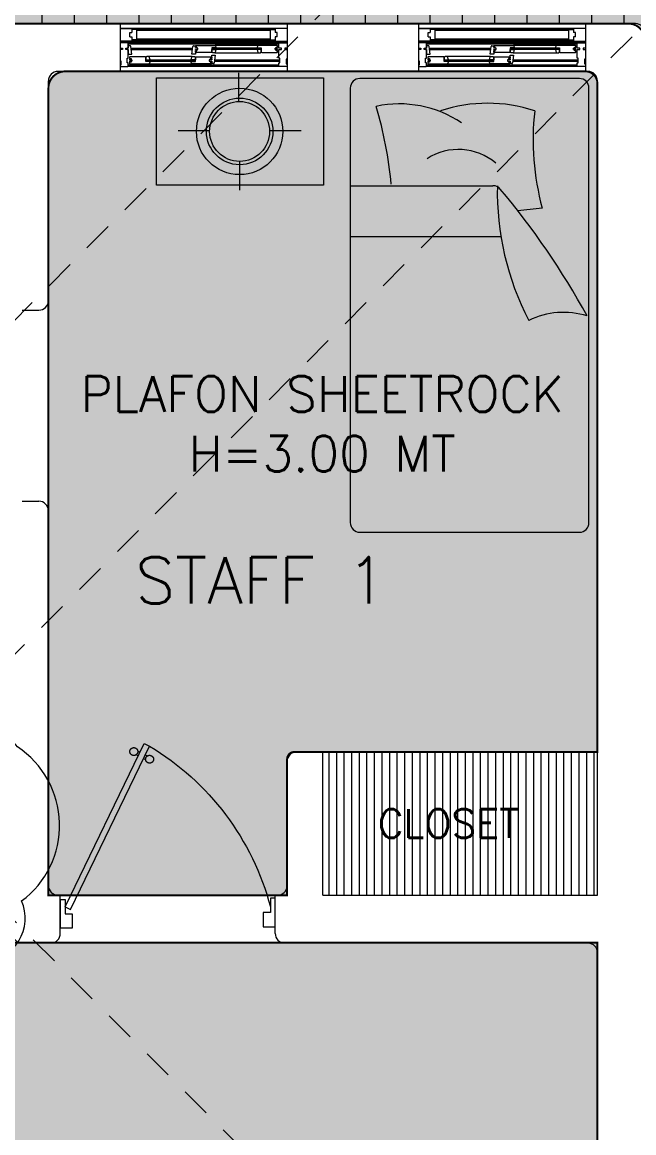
# Model space of a CAD drawing. Header units: metres. Extents: x 8 to 2416, y -346 to 476.
# Drawn here: x 124.757 to 127.32, y -111.275 to -106.624 of the extents above; entities that cross this region are included whole.
import ezdxf

# ---------------------------------------------------------------- set-up
doc = ezdxf.new("R2010")
doc.units = ezdxf.units.M
doc.linetypes.add('0', pattern=[0])
doc.linetypes.add('HIDDEN2', pattern=[0.1875, 0.125, -0.0625])
doc.layers.get('0').update_dxf_attribs({"color": 250, "linetype": '0', "lineweight": 20})
for name, color, linetype, lineweight in [('A-DOOR', 35, 'Continuous', 5), ('A-WALL', 250, 'Continuous', 20), ('baños', 140, 'Continuous', 0), ('closets', 253, 'Continuous', 0), ('cristales', 131, 'Continuous', 0), ('MOBILIARIOS', 252, 'Continuous', 0), ('PLAFON', 253, 'Continuous', 5), ('PLAFON-MADERA', 33, 'Continuous', 5), ('textos', 7, 'Continuous', 0)]:
    doc.layers.add(name, color=color, linetype=linetype, lineweight=lineweight)
doc.layers.add('hatch piso', color=253, linetype='Continuous', lineweight=0, transparency=0.7)
doc.layers.add('Techos 1', color=7, linetype='HIDDEN2', lineweight=9, true_color=0x42391a)
doc.styles.get("Standard").update_dxf_attribs({"font": 'arial.ttf', "height": 0.1875})

# ---------------------------------------------------------------- blocks, each defined once
blk = doc.blocks.new('P90')
at = {"layer": 'A-DOOR'}
for p, q in [((-0.04763083282114167, -0.8575866078958256), (0.636432514468197, -0.5264411160955547)), ((-0.03678082331271071, -0.8799999999814077), (0.647282523976628, -0.5488545081811367)), ((0.5843462005145739, -0.5516553717665715), (0.579994248867024, -0.5426653338130905)), ((0.5992280044015388, -0.5444512986345558), (0.5948760529868196, -0.5354612606810747)), ((0.647282523976628, -0.5488545081811367), (0.636432514468197, -0.5264411160955547)), ((0.5951962097901742, -0.5740687638521536), (0.599548161437724, -0.5830588016892193)), ((0.6100780139099697, -0.5668646907201378), (0.614429965324689, -0.5758547286736189)), ((-0.03678082331271071, -0.8799999999814077), (-0.04763083282114167, -0.8575866078958256))]:
    blk.add_line(p, q, dxfattribs=at)
for points in [[(-0.05999999982304871, -0.02000000001862645), (-0.05999999982304871, -0.04999999993015081), (-0.1199999998789281, -0.04999999993015081), (-0.1199999998789281, 0), (0, 0), (0, -0.02000000001862645)], [(-0.06678082334065039, -0.8799999999814077), (-0.06678082334065039, -0.849999999953468), (-0.1267808233965297, -0.849999999953468), (-0.1267808233965297, -0.9000000000000341), (-0.006780823517601675, -0.9000000000000341), (-0.006780823517601675, -0.8799999999814077)]]:
    blk.add_lwpolyline(points, close=True, dxfattribs=at)
blk.add_arc((-0.3258824736581118, -1.104976062896867), 1.122832499157005, 31.01389897194515, 75.07969121929474, dxfattribs=at)
for points in [[(0.5812270151805023, -0.5096414988860829), (0.5856572274938117, -0.5096497449325739), (0.5933223347533385, -0.5140942400088875), (0.5977382647693048, -0.5217758390121503), (0.5977217726763229, -0.5306362638715996), (0.5932772776000093, -0.5383013710147111), (0.5855956787131618, -0.5427173009142621), (0.5767352538537125, -0.5427008088212801), (0.5690701465941856, -0.5382563139777972), (0.56465421681105, -0.5305747149745343), (0.5646707086712013, -0.5217142899986698), (0.5691152037475149, -0.5140491829719736), (0.5767968026343624, -0.5096332529560073), (0.5812270151805023, -0.5096414988860829)], [(0.6132587480246912, -0.5758110076189382), (0.6176889605708311, -0.5758192536654292), (0.6253540675975273, -0.5802637485089122), (0.6297699976134936, -0.587945347512175), (0.6297535055205117, -0.5968057724880396), (0.6253090106770287, -0.6044708795147358), (0.6176274115573506, -0.6088868095307021), (0.6087669866979013, -0.6088703175541355), (0.6011018796712051, -0.6044258224778218), (0.5966859496552388, -0.596744223474559), (0.5967024417482207, -0.5878837986151098), (0.6011469365917037, -0.5802186914719982), (0.6088285357113818, -0.5758027615724473), (0.6132587480246912, -0.5758110076189382)]]:
    blk.add_open_spline(points, degree=2, dxfattribs=at)
blk = doc.blocks.new('Fenton Bead')
at = {"color": 7}
blk.add_lwpolyline([(2.148625350745107, 12.49999976092647, -0.341998711879526), (0.2121336766385866, 10.99999976952654), (1.675095518294256e-06, 10.66608803160466), (1.591925979482767e-06, 0.9999997704710495), (1.000001583321733, -2.339728553124587e-07), (18.0000015877331, -3.095194642810384e-07), (18.00000158995954, 0.4999996904805357), (14.68058580464549, 12.88822827288072, 0.339454260104197), (13.23169706348835, 13.99999971166812), (4.085117021621954, 13.99999975231168, 0.34199871187953)], format="xyb", close=True, dxfattribs=at)
blk = doc.blocks.new('A$C6ca19f56')
at = {"layer": 'A-DOOR', "color": 7}
for p, q in [((0.6999996812046589, 0.2000000000137874), (2.463735881974571e-09, 0.2000000000068951)), ((0.6999996881828139, 0.1200001748414721), (7.174431573275797e-07, 0.1200001748418984)), ((7.984940282312891e-07, 0.1200001748418984), (7.902511640622834e-07, 0.09700019206071175)), ((7.902511640622834e-07, 0.09700019206071175), (0.01000080074518905, 0.09700019206071175)), ((0.03250079924728766, 0.1200001748418984), (7.984940282312891e-07, 0.1200001748418984)), ((0.01000080074518905, 0.09700019206071175), (0.01000080074518905, 0.0910001919216441)), ((0.02400079703093638, 0.0910001919216441), (0.02400079703093638, 0.09700019206071175)), ((0.02400079703093638, 0.09700019206071175), (0.03400080752490453, 0.09700019206071175)), ((0.03400079723095928, 0.09699917716722695), (0.0305013127046152, 0.09699953233269554)), ((0.0305013127046152, 0.09699953233269554), (0.0305013127046152, 0.09100019192243991)), ((0.03400079979721227, 0.1185001748071457), (0.03250079924728766, 0.1200001748418984)), ((0.03400079723169824, 0.1185001899458555), (0.03400079723095928, 0.09699917716722695)), ((0.03400080752490453, 0.09700019206071175), (0.03400079979721227, 0.1185001748071457)), ((0.04171729780406963, 0.1075003913688946), (0.03400079723169824, 0.107500191947004)), ((0.04900079757683784, 0.07149994457652298), (0.04470897347837877, 0.1047247592218596)), ((0.3009997784051279, 0.07149967879804109), (0.3052916025035302, 0.1047247420831141)), ((0.3082832781778393, 0.107500374230149), (0.3159997787502675, 0.1075001748082585)), ((0.3159997787510065, 0.1075001748068942), (0.3174997787857592, 0.1090001748416753)), ((0.3159997787510065, 0.1020001746934511), (0.3159997787510065, 0.1075001748068942)), ((0.3219997788900741, 0.1020001746934511), (0.3159997787510065, 0.1020001746934511)), ((0.3159997787517455, 0.09699916002708875), (0.3159997787517455, 0.09930017463086216)), ((0.3159997787517455, 0.09930017463086216), (0.3219997788900741, 0.09930017463086216)), ((0.3259996450033782, 0.09700017492145463), (0.3159997787517455, 0.09699916002708875)), ((0.3174997787857592, 0.1090001748416753), (0.3981311646274435, 0.1090001748433522)), ((0.3219997788900741, 0.09930017463086216), (0.3219997788900741, 0.1020001746934511)), ((0.3259997789833733, 0.0910001747824154), (0.3259996450033782, 0.09700017492145463)), ((0.4014997807327063, 0.09800017458847066), (0.3839997803283381, 0.09800017458753274)), ((0.3839997803283381, 0.09800017458753274), (0.3839997803280539, 0.08050017489805583)), ((0.3839997803510187, 0.09500017523621551), (0.3889997804720906, 0.09500017451868104)), ((0.3839997803510187, 0.09500017451868104), (0.3889997804720906, 0.09500017523621551)), ((0.3889997804720906, 0.09700017528027871), (0.3949997805824523, 0.09300017447461784)), ((0.3889997804720906, 0.09300017447097986), (0.3949997805824523, 0.09700017528027871)), ((0.3981311646274435, 0.1090001748433522), (0.399994047514042, 0.1075447312202371)), ((0.5778682692803869, 0.109000174844887), (0.3981311646706445, 0.1090001748453133)), ((0.399994047514042, 0.1075447312202371), (0.4019997807442905, 0.09950017462325178)), ((0.4019997807442905, 0.09850017460008331), (0.4014997807327063, 0.09800017458847066)), ((0.4019997807442905, 0.09950017462325178), (0.4019997807442905, 0.09850017460008331)), ((0.5760053863787817, 0.1075447312198108), (0.5739996531484763, 0.09950017462282545)), ((0.5739996531484763, 0.09950017462282545), (0.5739996531484763, 0.09850017459965699)), ((0.5739996531484763, 0.09850017459965699), (0.5744996531601174, 0.09800017458804433)), ((0.5744996531601174, 0.09800017458804433), (0.5919996535644856, 0.09800017458710641)), ((0.5778682692653803, 0.1090001748429259), (0.5760053863787817, 0.1075447312198108)), ((0.6584996551070645, 0.109000174841249), (0.5778682692653803, 0.1090001748429259)), ((0.5869996534789408, 0.09700017527985239), (0.5809996533103714, 0.09300017447419151)), ((0.5869996534789408, 0.09300017447055353), (0.5809996533103714, 0.09700017527985239)), ((0.5919996535418051, 0.09500017523578919), (0.5869996534789408, 0.09500017451825471)), ((0.5919996535418051, 0.09500017451825471), (0.5869996534789408, 0.09500017523578919)), ((0.5919996535644856, 0.09800017458710641), (0.591999653564713, 0.0805001748976295)), ((0.6499996549094504, 0.09100017478198907), (0.6499997888894455, 0.0970001749210283)), ((0.6499997888894455, 0.0970001749210283), (0.6599996551410783, 0.09699916002666242)), ((0.6539996550027496, 0.09930017463043583), (0.6539996550027496, 0.1020001746930248)), ((0.6539996550027496, 0.1020001746930248), (0.6599996551418172, 0.1020001746930248)), ((0.6599996551410783, 0.09930017463043583), (0.6539996550027496, 0.09930017463043583)), ((0.6599996551418172, 0.1075001748064679), (0.6584996551070645, 0.109000174841249)), ((0.6599996551418172, 0.1020001746930248), (0.6599996551418172, 0.1075001748064679)), ((0.6599996551410783, 0.09699916002666242), (0.6599996551410783, 0.09930017463043583)), ((0.6659996475775785, 0.09700019005939708), (0.6659996553052707, 0.1185001748067194)), ((0.6759996580715466, 0.09700019005939708), (0.6659996475775785, 0.09700019005939708)), ((0.6659996553052707, 0.1185001748067194), (0.6674996558551953, 0.1200001748414721)), ((0.6674996558551953, 0.1200001748414721), (0.6999996566084548, 0.1200001748414721)), ((0.6759996580715466, 0.09100018992032943), (0.6759996580715466, 0.09700019005939708)), ((0.6999996648513189, 0.09700019005939708), (0.6899996543572939, 0.09700019005939708)), ((0.6899996543572939, 0.09700019005939708), (0.6899996543572939, 0.09100018992032943)), ((0.6999996566084548, 0.1200001748414721), (0.6999996648513189, 0.09700019005939708)), ((7.881904764417413e-07, 0.0910001919216441), (7.601718436944793e-07, 0.0445002909961616)), ((0.01000080074518905, 0.0910001919216441), (7.881904764417413e-07, 0.0910001919216441)), ((0.03400079726267791, 0.0910001919216441), (0.02400079703093638, 0.0910001919216441)), ((0.03000080146497908, 0.03650053643418261), (0.03000080146497908, 0.05550053687452561)), ((0.03000080146497908, 0.05550053687452561), (0.03400080250682436, 0.05550053687452561)), ((0.0305013127046152, 0.09100019192243991), (0.03400079723095928, 0.09100019192238307)), ((0.03400080250682436, 0.05550053687452561), (0.03400079726267791, 0.0910001919216441)), ((0.03400079723095928, 0.09100019192238307), (0.0340007972312435, 0.07150019182822831)), ((0.0340007972312435, 0.07150019182822831), (0.04900079757683784, 0.07149994457652298)), ((0.04150070154670971, 0.06100014306901613), (0.04000070151218438, 0.05950014303429185)), ((0.04000070151218438, 0.05950014303429185), (0.04000070151320756, 0.05370352593946137)), ((0.04000070151320756, 0.05370352593946137), (0.04600070165153625, 0.05370265871025737)), ((0.04600070165153625, 0.05100265883479693), (0.04000070151246859, 0.05100265883479693)), ((0.04000070151246859, 0.05100265883479693), (0.04000070151320756, 0.04900014314879542)), ((0.04000070151320756, 0.04900014314879542), (0.0500007017448354, 0.04900014314862489)), ((0.1065007030547633, 0.06100014306776558), (0.04150070154670971, 0.06100014306901613)), ((0.04600070165153625, 0.05370265871025737), (0.04600070165153625, 0.05100265883479693)), ((0.0500007017448354, 0.04900014314862489), (0.0500005677648403, 0.04300014300958566)), ((0.108000703089516, 0.05950014303298445), (0.1065007030547633, 0.06100014306776558)), ((0.1080007030898003, 0.04200014334350755), (0.108000703089516, 0.05950014303298445)), ((0.1130007031753451, 0.04300014265076157), (0.1190007033439144, 0.04700014345642245)), ((0.1130007031753451, 0.04700014346006043), (0.1190007033439144, 0.04300014265076157)), ((0.3027679829851309, 0.06200014334584836), (0.1212324004301593, 0.06200014334584836)), ((0.3159997787507223, 0.07149992604974642), (0.3009997784051279, 0.07149967879804109)), ((0.3109996802399451, 0.04300014265076157), (0.3049996801295833, 0.04700014345642245)), ((0.3109996802399451, 0.04700014346006043), (0.3049996801295833, 0.04300014265076157)), ((0.3159996803839249, 0.05950014303298445), (0.3174996804187344, 0.06100014306776558)), ((0.3159996803836975, 0.04200014334350755), (0.3159996803839249, 0.05950014303298445)), ((0.3159997787510065, 0.08899765909624335), (0.3159997787517455, 0.09100017478224487)), ((0.3159997787517455, 0.09100017478224487), (0.3259997789833733, 0.0910001747824154)), ((0.3219997788900173, 0.08899765909624335), (0.3159997787510065, 0.08899765909624335)), ((0.3159997787517455, 0.08629679199157891), (0.3219997788900173, 0.08629765922078292)), ((0.3159997787507223, 0.08050017489674843), (0.3159997787517455, 0.08629679199157891)), ((0.3174997787852476, 0.07900017486202415), (0.3159997787507223, 0.08050017489674843)), ((0.3159997787510633, 0.0805001748964358), (0.3159997787507223, 0.07149992604974642)), ((0.3174996804187344, 0.06100014306776558), (0.3824996819267881, 0.06100014306901613)), ((0.3824997802933012, 0.07900017486327471), (0.3174997787852476, 0.07900017486202415)), ((0.3219997788900173, 0.08629765922078292), (0.3219997788900173, 0.08899765909624335)), ((0.3839996819602902, 0.04900014314879542), (0.3739996817286624, 0.04900014314862489)), ((0.3739996817286624, 0.04900014314862489), (0.3739998157086575, 0.04300014300958566)), ((0.3839996819602902, 0.05370352593946137), (0.3779996818219615, 0.05370265871025737)), ((0.3779996818219615, 0.05370265871025737), (0.3779996818219615, 0.05100265883479693)), ((0.3779996818219615, 0.05100265883479693), (0.3839996819610292, 0.05100265883479693)), ((0.3824996819267881, 0.06100014306901613), (0.3839996819613134, 0.05950014303429185)), ((0.3839997803280539, 0.08050017489805583), (0.3824997802933012, 0.07900017486327471)), ((0.3839996819613134, 0.06850039188129387), (0.3989996823069077, 0.0685006391329992)), ((0.3839996819609723, 0.05950014303466133), (0.3839996819613134, 0.06850039188129387)), ((0.3839996819613134, 0.05950014303429185), (0.3839996819602902, 0.05370352593946137)), ((0.3839996819610292, 0.05100265883479693), (0.3839996819602902, 0.04900014314879542)), ((0.3989996823069077, 0.0685006391329992), (0.3947078582085055, 0.03527557584792618)), ((0.3972314777269048, 0.07800017458519193), (0.5787679562241266, 0.0780001745847656)), ((0.591999653564713, 0.0805001748976295), (0.5934996535995225, 0.07900017486284838)), ((0.5934996535995225, 0.07900017486284838), (0.6584996551075761, 0.07900017486159783)), ((0.6599996551410783, 0.09100017478181854), (0.6499996549094504, 0.09100017478198907)), ((0.6539996550027496, 0.08629765922035659), (0.6539996550027496, 0.08899765909581703)), ((0.6539996550027496, 0.08899765909581703), (0.6599996551418172, 0.08899765909581703)), ((0.6599996551410783, 0.08629679199115259), (0.6539996550027496, 0.08629765922035659)), ((0.6584996551075761, 0.07900017486159783), (0.6599996551421015, 0.08050017489632211)), ((0.6599996551418172, 0.08899765909581703), (0.6599996551410783, 0.09100017478181854)), ((0.6599996551421015, 0.08050017489632211), (0.6599996551410783, 0.08629679199115259)), ((0.6659996521870681, 0.05550053810961941), (0.6659996578398051, 0.09100018992032943)), ((0.6699996532289134, 0.05550053810961941), (0.6659996521870681, 0.05550053810961941)), ((0.6659996578398051, 0.09100018992032943), (0.6759996580715466, 0.09100018992032943)), ((0.6699996532289134, 0.03650053766927641), (0.6699996532289134, 0.05550053810961941)), ((0.6899996543572939, 0.09100018992032943), (0.6999996669120065, 0.09100018992032943)), ((0.6999996949306393, 0.05050019386096238), (0.6959996938887372, 0.05050019386096238)), ((0.6959996938887372, 0.05050019386096238), (0.6959996938887372, 0.03150019342061938)), ((0.6999996669120065, 0.09100018992032943), (0.6999996949306393, 0.05050019386096238)), ((0.6999996812046589, 7.105427357601002e-15), (2.463721671119856e-09, 6.899369964230573e-12)), ((7.601718436944793e-07, 0.0445002909961616), (0.004000761213745818, 0.0445002909961616)), ((0.004000761213745818, 0.02550029055581859), (7.632901031229267e-07, 0.02550029055581859)), ((7.632901031229267e-07, 0.02550029055581859), (7.66917224837016e-07, 0.02150017487657152)), ((7.66917224837016e-07, 0.02150017487657152), (0.001500767292071714, 0.02000017484181882)), ((0.001500767292071714, 0.02000017484181882), (0.03250079579524368, 0.02000017484181882)), ((0.004000761213745818, 0.0445002909961616), (0.004000761213745818, 0.02550029055581859)), ((0.03400079938862177, 0.03650053643418261), (0.03000080146497908, 0.03650053643418261)), ((0.03250079579524368, 0.02000017484181882), (0.03400079617003371, 0.02150017487657152)), ((0.6674996295443094, 0.02000014267773764), (0.03250079579524368, 0.02000017484181882)), ((0.03400079617003371, 0.02150017487657152), (0.03400079938862177, 0.03650053643418261)), ((0.0500005677648403, 0.04300014300958566), (0.04000070151320756, 0.04300115790395154)), ((0.04000070151320756, 0.04300115790395154), (0.04000070151320756, 0.04070014330017813)), ((0.04000070151320756, 0.04070014330017813), (0.04600070165153625, 0.04070014330017813)), ((0.04600070165153625, 0.03800014323758916), (0.04000070151246859, 0.03800014323758916)), ((0.04000070151246859, 0.03800014323758916), (0.04000070151246859, 0.03250014312414606)), ((0.04000070151246859, 0.03250014312414606), (0.0415007015472213, 0.03100014308936494)), ((0.0415007015472213, 0.03100014308936494), (0.1221320873889056, 0.03100014308768806)), ((0.04600070165153625, 0.04070014330017813), (0.04600070165153625, 0.03800014323758916)), ((0.1080007031124808, 0.04500014269482477), (0.1130007031753451, 0.04500014341235925)), ((0.1080007031124808, 0.04500014341235925), (0.1130007031753451, 0.04500014269482477)), ((0.1255007034941684, 0.04200014334256963), (0.1080007030898003, 0.04200014334350755)), ((0.1221320873889056, 0.03100014308768806), (0.1239949702755041, 0.03245558671080317)), ((0.1221320873738989, 0.03100014308572696), (0.3018682960413912, 0.03100014308572696)), ((0.1239949702755041, 0.03245558671080317), (0.1260007035057527, 0.04050014330778851)), ((0.1260007035057527, 0.04150014333095697), (0.1255007034941684, 0.04200014334256963)), ((0.1260007035057527, 0.04050014330778851), (0.1260007035057527, 0.04150014333095697)), ((0.2979996799676883, 0.04150014333095697), (0.2984996799792725, 0.04200014334256963)), ((0.2979996799676883, 0.04050014330778851), (0.2979996799676883, 0.04150014333095697)), ((0.3000054131979937, 0.03245558671080317), (0.2979996799676883, 0.04050014330778851)), ((0.2984996799792725, 0.04200014334256963), (0.3159996803836975, 0.04200014334350755)), ((0.3018682960845922, 0.03100014308768806), (0.3000054131979937, 0.03245558671080317)), ((0.3824996819262765, 0.03100014308936494), (0.3018682960845922, 0.03100014308768806)), ((0.315999680361017, 0.04500014269482477), (0.3109996802399451, 0.04500014341235925)), ((0.315999680361017, 0.04500014341235925), (0.3109996802399451, 0.04500014269482477)), ((0.3739998157086575, 0.04300014300958566), (0.3839996819602902, 0.04300115790395154)), ((0.3839996819602902, 0.04070014330017813), (0.3779996818219615, 0.04070014330017813)), ((0.3779996818219615, 0.04070014330017813), (0.3779996818219615, 0.03800014323758916)), ((0.3779996818219615, 0.03800014323758916), (0.3839996819610292, 0.03800014323758916)), ((0.3839996819610292, 0.03250014312414606), (0.3824996819262765, 0.03100014308936494)), ((0.3839996819602902, 0.04300115790395154), (0.3839996819602902, 0.04070014330017813)), ((0.3839996819610292, 0.03800014323758916), (0.3839996819610292, 0.03250014312414606)), ((0.3917161825341395, 0.03249994370089127), (0.3839996819617681, 0.03250014312278182)), ((0.6659996589324493, 0.02150017487617362), (0.6659996553052707, 0.03650053766927641)), ((0.6659996553052707, 0.03650053766927641), (0.6699996532289134, 0.03650053766927641)), ((0.6674996593072393, 0.02000017484142091), (0.6659996589324493, 0.02150017487617362)), ((0.6984996878104113, 0.02000017484142091), (0.6674996593072393, 0.02000017484142091)), ((0.6959996938887372, 0.03150019342061938), (0.6999996918123799, 0.03150019342061938)), ((0.6999996881852582, 0.02150017487617362), (0.6984996878104113, 0.02000017484142091)), ((0.6999996918123799, 0.03150019342061938), (0.6999996881852582, 0.02150017487617362))]:
    blk.add_line(p, q, dxfattribs=at)
at = {"layer": 'A-DOOR', "extrusion": (0, 0, -1)}
for p, q in [((0.6999996785422411, 0.180000017856436), (2.842170943040401e-14, 0.1799999604681091)), ((0.04130123175687572, 0.1622047085299059), (0.04999999322004101, 0.1622047084569758)), ((0.04130123175687572, 0.1448071856035753), (0.04130123175687572, 0.1622047085299059)), ((0.04130123175687572, 0.1448071856035753), (0.04999999322004101, 0.1448071855306452)), ((0.6586984469841752, 0.1622047054189366), (0.64999968552101, 0.1622047053460065)), ((0.6586984469841752, 0.144807182492606), (0.64999968552101, 0.1448071824196759)), ((0.6586984469841752, 0.144807182492606), (0.6586984469841752, 0.1622047054189366)), ((2.842170943040401e-14, 0.1270118771055593), (0.6999996785422411, 0.1270119344938863))]:
    blk.add_line(p, q, dxfattribs=at)
at = {"layer": 'A-DOOR'}
for p, q in [((0.06999999275805635, 0.1749999889640534), (0.04999999295219482, 0.1749999885453448)), ((0.0699999916904801, 0.1320119051694277), (0.06999999275805635, 0.1749999889640534)), ((0.6299996860798558, 0.1711023462891959), (0.06999999266125202, 0.1711023134207535)), ((0.06999999266125201, 0.1359095164533741), (0.06999999266125201, 0.1711023494001651)), ((0.6299996870505709, 0.1320119020584585), (0.6299996859829946, 0.1749999858530842)), ((0.6299996859829946, 0.1749999858530842), (0.6499996857888561, 0.1749999854343756)), ((0.629999686079799, 0.1359095133424049), (0.629999686079799, 0.1711023462891959)), ((0.0699999916904801, 0.1320119051694277), (0.04999999295219482, 0.1320119055881435)), ((0.0699999917872734, 0.1359094804739626), (0.6299996869537665, 0.1359095133424049)), ((0.6299996870505709, 0.1320119020584585), (0.6499996857888561, 0.1320119024771671))]:
    blk.add_line(p, q, dxfattribs=at)
at = {"layer": 'A-DOOR', "color": 9, "true_color": 0xc7c8ca}
for p, q in [((0.6299996859829946, 0.1749999858530842), (0.0699999927580555, 0.1749999555625603)), ((0.04999999295216556, 0.132011866160438), (0.6299996870505709, 0.1320119438687257))]:
    blk.add_line(p, q, dxfattribs=at)
at = {"layer": 'A-DOOR', "color": 8}
for p, q in [((0.6659996536089494, 0.1140001748414718), (0.03400079723152771, 0.1140001748418982)), ((0.04570692844990276, 0.09699917024307325), (0.304293642639891, 0.0969990574172428)), ((0.04648184894736573, 0.09100018489267114), (0.30351874247674, 0.0910001845909747)), ((0.3964807192826925, 0.04900014144877929), (0.6699996532289134, 0.04900002927636393)), ((0.6659996581552292, 0.0260001427055343), (0.03400079685971491, 0.02600017481402261)), ((0.3957058046116231, 0.04300115630949364), (0.6699996532289134, 0.04300104403152005))]:
    blk.add_line(p, q, dxfattribs=at)
at = {"layer": 'A-DOOR', "extrusion": (0, 0, -1)}
for points in [[(-2.842170943040401e-14, 0.1799999902704315), (-0.04999999284748924, 0.1799999902704243), (-0.04999999322004101, 0.1622047085299059)], [(-0.04999999322004101, 0.1448071856035753), (-0.04999999284748924, 0.1270119069078817), (-2.842170943040401e-14, 0.1270119069078817)], [(-0.6999996787410225, 0.1799999871594551), (-0.6499996858935617, 0.1799999871594551), (-0.64999968552101, 0.1622047054189366)], [(-0.64999968552101, 0.144807182492606), (-0.6499996858935617, 0.1270119037969053), (-0.6999996787410225, 0.1270119037969053)]]:
    blk.add_lwpolyline(points, dxfattribs=at)
at = {"layer": 'A-DOOR', "color": 7}
for points in [[(0.3839997803510187, 0.09500017523257753), (0.3889997804720906, 0.09500017523257753), (0.3889997804720906, 0.09500017451868104), (0.3839997803510187, 0.09500017451868104)], [(0.5869996534789408, 0.09700017527985239), (0.3889997804720906, 0.09700017528027871), (0.3889997804720906, 0.09300017518851433), (0.5869996534789408, 0.09300017518808801)], [(0.3889997804720906, 0.09700017528027871), (0.3949997805824523, 0.09700017528027871), (0.3949997805824523, 0.09300017447097986), (0.3889997804720906, 0.09300017447097986)], [(0.5869996534789408, 0.09300017447055353), (0.3889997804720906, 0.09300017447097986), (0.3889997804720906, 0.09700017456638221), (0.5869996534789408, 0.09700017456595589)], [(0.4014997807747704, 0.09800017458841381), (0.3894997804958393, 0.09800017458841381), (0.3894997804958393, 0.09700017456638221), (0.4014997807747704, 0.09700017456638221)], [(0.3949997805824523, 0.09700017528027871), (0.3999997807035243, 0.09700017528027871), (0.3999997807035243, 0.09300017447097986), (0.3949997805824523, 0.09300017447097986)], [(0.574499653176261, 0.09800017458798749), (0.5864996534551921, 0.09800017458798749), (0.5864996534551921, 0.09700017456595589), (0.574499653176261, 0.09700017456595589)], [(0.5809996533103714, 0.09700017527985239), (0.5759996531892995, 0.09700017527985239), (0.5759996531892995, 0.09300017447055353), (0.5809996533103714, 0.09300017447055353)], [(0.5869996534789408, 0.09700017527985239), (0.5809996533103714, 0.09700017527985239), (0.5809996533103714, 0.09300017447055353), (0.5869996534789408, 0.09300017447055353)], [(0.5919996535418051, 0.09500017523215121), (0.5869996534789408, 0.09500017523215121), (0.5869996534789408, 0.09500017451825471), (0.5919996535418051, 0.09500017451825471)], [(0.1130007031753451, 0.04300014265076157), (0.1190007033439144, 0.04300014265076157), (0.1190007033439144, 0.04700014346006043), (0.1130007031753451, 0.04700014346006043)], [(0.1130007031753451, 0.04700014346006043), (0.3109996802399451, 0.04700014346006043), (0.3109996802399451, 0.04300014336465807), (0.1130007031753451, 0.04300014336465807)], [(0.1130007031753451, 0.04300014265076157), (0.3109996802399451, 0.04300014265076157), (0.3109996802399451, 0.04700014274252595), (0.1130007031753451, 0.04700014274252595)], [(0.1255007034780249, 0.04700014274252595), (0.1135007031990938, 0.04700014274252595), (0.1135007031990938, 0.04800014276819553), (0.1255007034780249, 0.04800014276819553)], [(0.1190007033439144, 0.04300014265076157), (0.1240007034649864, 0.04300014265076157), (0.1240007034649864, 0.04700014346006043), (0.1190007033439144, 0.04700014346006043)], [(0.2984996799372652, 0.04700014274252595), (0.3104996802161963, 0.04700014274252595), (0.3104996802161963, 0.04800014276819553), (0.2984996799372652, 0.04800014276819553)], [(0.3049996801295833, 0.04300014265076157), (0.2999996800085114, 0.04300014265076157), (0.2999996800085114, 0.04700014346006043), (0.3049996801295833, 0.04700014346006043)], [(0.3109996802399451, 0.04300014265076157), (0.3049996801295833, 0.04300014265076157), (0.3049996801295833, 0.04700014346006043), (0.3109996802399451, 0.04700014346006043)], [(0.4014997807747704, 0.09300017518851433), (0.3894997804958393, 0.09300017518851433), (0.3894997804958393, 0.09200017516284476), (0.4014997807747704, 0.09200017516284476)], [(0.574499653176261, 0.09300017518808801), (0.5864996534551921, 0.09300017518808801), (0.5864996534551921, 0.09200017516241843), (0.574499653176261, 0.09200017516241843)], [(0.1080007031124808, 0.04500014269846275), (0.1130007031753451, 0.04500014269846275), (0.1130007031753451, 0.04500014341235925), (0.1080007031124808, 0.04500014341235925)], [(0.1255007034780249, 0.04200014334262647), (0.1135007031990938, 0.04200014334262647), (0.1135007031990938, 0.04300014336465807), (0.1255007034780249, 0.04300014336465807)], [(0.2984996799372652, 0.04200014334262647), (0.3104996802161963, 0.04200014334262647), (0.3104996802161963, 0.04300014336465807), (0.2984996799372652, 0.04300014336465807)], [(0.315999680361017, 0.04500014269846275), (0.3109996802399451, 0.04500014269846275), (0.3109996802399451, 0.04500014341235925), (0.315999680361017, 0.04500014341235925)]]:
    blk.add_lwpolyline(points, close=True, dxfattribs=at)
for centre, start, end in [((0.04171737533474129, 0.1045003913003555), 4.289116395801832, 90.00148072714514), ((0.3082832006471676, 0.10450037416161), 89.99851927285486, 175.7108836041982), ((0.391716260064868, 0.03549994376943033), 269.9985192728549, 355.7108836041982)]:
    blk.add_arc(centre, 0.003000000069526702, start, end, dxfattribs=at)
at = {"layer": 'cristales', "const_width": 0.004000000000000002}
for points in [[(0.5759996531892995, 0.09500017487520296), (0.3999997807035243, 0.09500017487562928)], [(0.1240007034649864, 0.045000143055411), (0.2999996800085114, 0.045000143055411)]]:
    blk.add_lwpolyline(points, dxfattribs=at)
at = {"layer": 'A-DOOR', "color": 7, "yscale": 0.001000000023175567, "zscale": 0.001000000023175567}
for p, xscale in [((0.1080007031124808, 0.04800014331025437), 0.001000000023175567), ((0.315999680361017, 0.04800014331025437), -0.001000000023175567)]:
    blk.add_blockref('Fenton Bead', p, dxfattribs=dict(at, xscale=xscale))
at = {"layer": 'A-DOOR', "color": 7, "yscale": 0.001000000023175567, "zscale": 0.001000000023175567, "rotation": 180}
for p, xscale in [((0.3839997803510187, 0.09200017462078591), -0.001000000023175567), ((0.5919996535418051, 0.09200017462035959), 0.001000000023175567)]:
    blk.add_blockref('Fenton Bead', p, dxfattribs=dict(at, xscale=xscale))
blk = doc.blocks.new('PL BASE 1N NASAS 09')
at = {"layer": 'closets', "transparency": 33554687}
h = blk.add_hatch(dxfattribs=at)
h.set_pattern_fill('LINE', color=256, scale=0.01, angle=90)
h.set_pattern_definition([(90, (-221.6194714636594, 143.8162787794183), (-0.03175, 1.944126793646423e-18), [])])
h.paths.add_polyline_path([(-115.7810712337413, -51.89971880325273), (-114.6315273407581, -51.89971880325273), (-114.6315273407581, -52.49971880325275), (-115.7810712337413, -52.49971880325275)])
at = {"layer": 'A-WALL'}
for p, q in [((-116.6310712337414, -48.84971880325272), (-116.6310712362051, -49.04971880325962)), ((-115.9310712337414, -48.84971880325272), (-115.9310712362051, -49.04971880325962)), ((-115.3810712337411, -48.84971880325272), (-115.3810712362048, -49.04971880325962)), ((-114.6810712337411, -48.84971880325272), (-114.6810712362048, -49.04971880325962)), ((-116.6310712337414, -49.04971880325272), (-116.8910636228574, -49.0497188032527)), ((-114.6710712343688, -49.04971878348911), (-115.9310715550004, -49.04971880325961)), ((-116.9310636228575, -50.00971880325267), (-116.9310636228574, -49.08971880325269)), ((-114.6310712337411, -52.49971880325275), (-114.6310712337411, -49.08971878348911)), ((-117.0410636228583, -50.04971880325269), (-116.9710636228575, -50.04971880325267)), ((-117.0410636228581, -50.84971880325271), (-116.9710636228576, -50.84971880325268)), ((-116.931063622858, -52.45971880325258), (-116.9310636228575, -50.88971880325269)), ((-115.781071233742, -51.89971880325273), (-115.891071233741, -51.89971880325277)), ((-115.7810712337413, -52.49971880325275), (-115.7810712337413, -51.89971880325273)), ((-115.9310712337411, -52.45971880325254), (-115.931071233741, -51.93971880325277)), ((-116.8910636228579, -52.49971880325259), (-116.8813075158412, -52.49971880325258)), ((-116.881307515841, -52.65971880325269), (-116.8813075158412, -52.49971880325258)), ((-115.9810636228578, -52.49971880325258), (-115.9710712337411, -52.49971880325253)), ((-115.981063622858, -52.6597188032525), (-115.9810636228578, -52.49971880325258)), ((-115.7810712337419, -52.49971880325275), (-114.631071233741, -52.49971880325275)), ((-117.0410636228576, -52.69971880325286), (-116.9213075158409, -52.69971880325273))]:
    blk.add_line(p, q, dxfattribs=at)
for points in [[(-116.6310712337414, -48.84971880325272), (-117.1810712337416, -48.84971877023865)], [(-115.3810712337411, -48.84971880324848), (-115.9310715550004, -48.84971880324583)]]:
    blk.add_lwpolyline(points, dxfattribs=at)
for points in [[(-114.4310712337411, -53.44971880325274), (-114.4310712337411, -49.48971880325268, -0.4142135623730802), (-114.3910712337411, -49.44971880325268), (-113.8710712337412, -49.44971880325265, 0.4142135623730794), (-113.8310712337412, -49.40971880325265), (-113.8310712337412, -49.28971880325269, 0.414213562373095), (-113.8710712337412, -49.24971880325269), (-114.3910712337411, -49.24971880325269, -0.4142135623731346), (-114.4310712337411, -49.20971880325269), (-114.4310712337411, -48.88971880325386, 0.4142135623618917), (-114.4710712337396, -48.84971880325386), (-114.6810715550002, -48.84971880324583)], [(-115.9416182694311, -52.69971880325252), (-114.6710908431426, -52.69971880325274, -0.4140857397197507), (-114.6310908469521, -52.73970134591097), (-114.6306020260978, -53.8597362605948, 0.4140857397197523), (-114.5906020299073, -53.89971880325302), (-114.4704910777573, -53.89971880325302, 0.4154285380024995), (-114.4304914216101, -53.85955294758179), (-114.4310712337411, -53.71971880325267, -0.4142135623730677), (-114.3610712337411, -53.64971880325267), (-113.6510712337412, -53.64971880325267)]]:
    blk.add_lwpolyline(points, format="xyb", dxfattribs=at)
for centre, start, end in [((-116.8910636228574, -49.0897188032527), 89.99999999999646, 179.9999999999937), ((-114.6710712337411, -49.08971878348911), 0, 90.00000089902049), ((-116.9710636228575, -50.00971880325267), 270.0000000000226, 359.9999999999939), ((-116.9710636228575, -50.88971880325268), 359.9999999999844, 90.00000000002719), ((-115.891071233741, -51.93971880325277), 90.00000000002038, 179.9999999999886), ((-116.891063622858, -52.45971880325259), 179.9999999999843, 270.0000000000327), ((-115.9710712337411, -52.45971880325253), 270, 359.9999999999884), ((-117.0410636228577, -52.65971880325286), 180, 270.0000000001137), ((-116.921307515841, -52.65971880325273), 270.0000000000637, 6.513775987637282e-11), ((-115.941063622858, -52.6597188032525), 179.9999999999349, 270.0000000000533)]:
    blk.add_arc(centre, 0.04, start, end, dxfattribs=at)
at = {"layer": 'closets', "transparency": 33554687}
blk.add_line((-115.781071233742, -51.89971880325273), (-114.6310712337411, -51.89971880325273), dxfattribs=at)
at = {"layer": 'Techos 1'}
for p, q in [((-114.931071233741, -47.94971880325273), (-118.0810712337412, -51.0997188032525)), ((-113.5310712337411, -47.94971880325273), (-117.6310712337414, -52.04971880325266)), ((-117.6310712337414, -52.04971880325255), (-113.5310712337411, -56.14971880325268))]:
    blk.add_line(p, q, dxfattribs=at)
at = {"color": 1}
for p in [(-116.6310712362051, -49.04971880325962), (-115.3810712362048, -49.04971880325962)]:
    blk.add_blockref('A$C6ca19f56', p, dxfattribs=at)
at = {"layer": 'A-DOOR', "xscale": -1, "rotation": 270}
blk.add_blockref('P90', (-115.9810636228579, -52.51143349058855), dxfattribs=at)
at = {"layer": 'textos'}
for s, insert, char_height, width, attachment_point in [('{\\Fromans|c0; STAFF 1}', (-116.7007743027714, -51.27846926052511), 0.195, 3.404876511770499, 7), ('\\pxqc;{\\Fromans|c0;\\H0.8x;CLOSET\\H1.25x; }', (-113.5584421365774, -52.25986890605866), 0.15, 3.392973974809148, 9)]:
    blk.add_mtext(s, dxfattribs=dict(at, insert=insert, char_height=char_height, width=width, attachment_point=attachment_point))
blk = doc.blocks.new('SBED BL22')
at = {"layer": 'MOBILIARIOS'}
for p, q in [((0.00241242135621178, -0.4088221883079086), (0.5976533799018853, -0.4088221883079086)), ((0.00241242135621178, -0.6219692258249552), (0.6287116052687907, -0.6219692258249552))]:
    blk.add_line(p, q, dxfattribs=at)
blk.add_lwpolyline([(1, -1.819999999999993), (1, 0, 0.414213562373095), (0.9600000000000364, 0.04000000000002046), (0.03999999999996362, 0.04000000000002046, 0.414213562373095), (0, 0), (0, -1.819999999999993, 0.414213562373095), (0.03999999999996362, -1.860000000000014), (0.9600000000000364, -1.860000000000014, 0.414213562373095)], format="xyb", close=True, dxfattribs=at)
for centre, radius, start, end in [((0.2059596454719212, -0.5325346592647975), 0.4661903292985375, 56.11498577674634, 102.0188407611104), ((-1.595732499659562, -0.5730696081092788), 1.775452949317989, 5.511244403933585, 16.23933644117954), ((0.5754761985531331, -0.6928799687700575), 0.6292363635747422, 71.72792704004752, 108.2720729599525), ((1.855357576731876, -0.2171210456308472), 1.089421714475381, 173.5833996026714, 195.2055617040284), ((0.4532703391894302, -0.4984505590371668), 0.2413966346218312, 49.53814943580243, 122.9918795255768), ((0.5976533799018853, -0.4488221883079291), 0.04000000000000001, 40.11703525090109, 90), ((1.786665587143716, -0.4334091819657715), 1.170738170286641, 178.7966271382836, 207.446990573908), ((-1.843339832581478, -2.505570039994097), 3.231967980541959, 28.68535350801027, 40.11703525090109), ((1.026436428071747, -3.015260494016673), 2.522223688764488, 95.05780317656047, 97.38856950726952), ((0.8935827206908016, -1.272030941280264), 0.3326829297219207, 72.79902588868228, 116.0068363651774)]:
    blk.add_arc(centre, radius, start, end, dxfattribs=at)
blk = doc.blocks.new('PL MUEBLES 1N NASAS 09')
at = {"layer": 'hatch piso'}
h = blk.add_hatch(dxfattribs=at)
h.set_pattern_fill('AR-BRSTD', color=256, scale=0.002, angle=-90.00000000000001)
h.set_pattern_definition([(270, (-8.745879547549919, 232.0100725299206), (0.1354836, -2.178742458197296e-17), []), (0, (-8.745879547549919, 232.0100725299206), (0.1354836, 0.2032), [0.1354836, -0.1354836])])
edge = h.paths.add_edge_path()
edge.add_line((62.33047333544064, 47.14807486002906), (63.23047333544037, 47.14807486002911))
edge.add_line((63.23047333544037, 47.14807486002911), (63.23047333544059, 48.44807486002907))
edge.add_line((63.23047333544059, 48.44807486002907), (56.53309564073618, 48.44807486002884))
edge.add_line((56.53309564073618, 48.44807486002884), (56.53309564073629, 48.27307486002911))
edge.add_line((56.53309564073629, 48.27307486002911), (56.38309564073631, 48.27307486002911))
edge.add_line((56.38309564073631, 48.27307486002911), (56.38309564073633, 48.45357486002917))
edge.add_line((56.38309564073633, 48.45357486002917), (54.58787718628311, 48.45357486002946))
edge.add_line((54.58787718628311, 48.45357486002946), (54.58787718628315, 46.94807486002907))
edge.add_line((54.58787718628315, 46.94807486002907), (55.82569395206997, 46.94807486002912))
edge.add_arc((55.87547333544112, 46.99728881121364), 0.07000000000002685, 180.0000000000116, 224.6727403341577, ccw=False)
edge.add_line((55.80547333544109, 46.99728881121362), (55.80547333544109, 47.10728881121358))
edge.add_arc((55.8754733354411, 47.10728881121359), 0.07000000000000739, 90.00000000001171, 180.0000000000116, ccw=False)
edge.add_line((55.87547333544109, 47.1772888112136), (55.9854733354411, 47.1772888112136))
edge.add_arc((55.98547333544109, 47.10728881121359), 0.07000000000000739, -1.1709744285326451e-11, 89.9999999999884, ccw=False)
edge.add_line((56.05547333544109, 47.10728881121358), (56.05547333544109, 46.99728881121362))
edge.add_arc((55.98547333544108, 46.9972888112136), 0.0700000000000145, -44.67274033409598, 1.750777300912887e-11, ccw=False)
edge.add_line((56.03525271881227, 46.94807486002915), (59.0256939700979, 46.94807486002929))
edge.add_arc((59.07547333674199, 46.99728882813308), 0.07000000000004498, 179.9999999999884, 224.6727598081308, ccw=False)
edge.add_line((59.00547333674194, 46.99728882813309), (59.00547333674194, 47.10728882813305))
edge.add_arc((59.07547333674194, 47.10728882813305), 0.06999999999999318, 90, 180, ccw=False)
edge.add_line((59.07547333674194, 47.17728882813304), (59.18547333674195, 47.17728882813304))
edge.add_arc((59.18547333674195, 47.10728882813305), 0.06999999999999318, 0, 90, ccw=False)
edge.add_line((59.25547333674194, 47.10728882813305), (59.25547333674194, 46.99728882813309))
edge.add_arc((59.18547333674189, 46.99728882813309), 0.07000000000005002, -90, 0, ccw=False)
edge.add_line((59.18547333674189, 46.92728882813304), (59.07547333674199, 46.92728882813304))
edge.add_arc((59.07547333674199, 46.99728882813307), 0.0700000000000287, 229.9947977251994, 270, ccw=False)
edge.add_line((59.03047333544123, 46.94366980275089), (59.03047333544112, 44.97199442516524))
edge.add_arc((59.07547333674192, 44.91837539978317), 0.0699999999999629, 89.9999999999884, 130.0052022748909, ccw=False)
edge.add_line((59.07547333674194, 44.98837539978314), (59.18547333674195, 44.98837539978314))
edge.add_arc((59.18547333674195, 44.91837539978314), 0.06999999999999318, 0, 90, ccw=False)
edge.add_line((59.25547333674194, 44.91837539978314), (59.25547333674194, 44.80837539978319))
edge.add_arc((59.18547333674189, 44.80837539978319), 0.07000000000005002, -90, 0, ccw=False)
edge.add_line((59.18547333674189, 44.73837539978314), (59.07547333674199, 44.73837539978314))
edge.add_arc((59.07547333674198, 44.80837539978323), 0.07000000000009265, 229.9947977250752, 270.0000000000116, ccw=False)
edge.add_line((59.03047333544106, 44.7547563744011), (59.03047333544089, 41.1719944251663))
edge.add_arc((59.07547333674065, 41.11837539978324), 0.07000000000005885, 90.00000000001751, 130.0052022737088, ccw=False)
edge.add_line((59.07547333674063, 41.1883753997833), (59.18547333674053, 41.1883753997833))
edge.add_arc((59.18547333674053, 41.11837539978325), 0.07000000000005002, 0, 90, ccw=False)
edge.add_line((59.25547333674058, 41.11837539978325), (59.25547333674058, 41.00837539978329))
edge.add_arc((59.18547333674059, 41.00837539978329), 0.06999999999999318, -90, 0, ccw=False)
edge.add_line((59.18547333674059, 40.9383753997833), (59.07547333674057, 40.9383753997833))
edge.add_arc((59.07547333674057, 41.00837539978329), 0.06999999999999318, 180, 270, ccw=False)
edge.add_line((59.00547333674058, 41.00837539978329), (59.00547333674058, 41.11837539978325))
edge.add_arc((59.07547333674064, 41.11837539978322), 0.07000000000005713, 149.8480530798668, 179.9999999999767, ccw=False)
edge.add_line((59.01494459063377, 41.15353604390046), (56.03909236191515, 41.15353604390057))
edge.add_arc((55.98547333544103, 41.10853604390083), 0.07000000000006618, 2.9103830456733704e-11, 40.005200884535725, ccw=False)
edge.add_line((56.05547333544109, 41.10853604390087), (56.05547333544109, 40.99853604390091))
edge.add_arc((55.9854733354411, 40.99853604390091), 0.06999999999999318, -90, 0, ccw=False)
edge.add_line((55.9854733354411, 40.92853604390092), (55.87547333544109, 40.92853604390092))
edge.add_arc((55.87547333544109, 40.99853604390091), 0.06999999999999318, 180, 270, ccw=False)
edge.add_line((55.80547333544109, 40.99853604390091), (55.80547333544109, 41.10853604390087))
edge.add_arc((55.87547333544116, 41.10853604390083), 0.07000000000006423, 139.9947991154644, 179.9999999999709, ccw=False)
edge.add_line((55.82185430896703, 41.15353604390057), (50.43629332391805, 41.15353604390077))
edge.add_arc((50.38267429744407, 41.10853604390091), 0.07000000000003498, -3.490185918053612e-11, 40.005200884686076, ccw=False)
edge.add_line((50.4526742974441, 41.10853604390087), (50.4526742974441, 40.99853604390091))
edge.add_arc((50.38267429744411, 40.99853604390091), 0.06999999999999318, -90, 0, ccw=False)
edge.add_line((50.38267429744411, 40.92853604390092), (50.2726742974441, 40.92853604390092))
edge.add_arc((50.2726742974441, 40.99853604390091), 0.06999999999999318, 180, 270, ccw=False)
edge.add_line((50.2026742974441, 40.99853604390091), (50.2026742974441, 41.10853604390087))
edge.add_arc((50.27267429744415, 41.10853604390086), 0.07000000000005002, 139.9947991152424, 179.9999999999942, ccw=False)
edge.add_line((50.21905527097022, 41.1535360439008), (46.43047333544075, 41.15353604390094))
edge.add_line((46.43047333544075, 41.15353604390094), (46.43047333544064, 40.95353604390095))
edge.add_line((46.43047333544064, 40.95353604390095), (44.33047333544016, 40.95353604390101))
edge.add_line((44.33047333544016, 40.95353604390101), (44.33047333544033, 39.35357486002907))
edge.add_line((44.33047333544033, 39.35357486002907), (47.83047333544033, 39.35357486002907))
edge.add_line((47.83047333544033, 39.35357486002907), (47.83047333544062, 38.95357486002915))
edge.add_line((47.83047333544062, 38.95357486002915), (62.33047333543995, 38.95357486002904))
edge.add_line((62.33047333543995, 38.95357486002904), (62.33047333544064, 47.14807486002906))
at = {"layer": 'MOBILIARIOS'}
for p, q in [((46.1284755197411, 39.02761078465073), (46.1284755197411, 39.14762504956798)), ((45.87416555496125, 38.9057278680425), (46.00600397276722, 38.9057278680425)), ((46.25700525312814, 38.90590184522898), (46.38884367093411, 38.90590184522898)), ((46.13272041985684, 38.65652720724393), (46.13272041985684, 38.77654147216117))]:
    blk.add_line(p, q, dxfattribs=at)
blk.add_lwpolyline([(46.48266916762432, 39.12709150177386), (46.48266916762432, 38.67709150177404), (45.78266934446825, 38.6768611690768), (45.78266934446825, 39.12686116907662)], close=True, dxfattribs=at)
for radius in [0.1808878024788153, 0.1393888684885831, 0.1255558904918424]:
    blk.add_circle((46.13150719372712, 38.90209150091289), radius, dxfattribs=at)
at = {"layer": 'baños'}
blk.add_blockref('PL BASE 1N NASAS 09', (162.2615445691817, 88.20329366328178), dxfattribs=at)
at = {"layer": 'MOBILIARIOS', "rotation": 0.00250188729231864}
blk.add_blockref('SBED BL22', (46.59528747660666, 39.08376697835909), dxfattribs=at)

msp = doc.modelspace()

# ---------------------------------------------------------------- hatches: boundary and pattern name
at = {"layer": 'PLAFON', "transparency": 33554477}
h = msp.add_hatch(color=256, dxfattribs=at)
h.dxf.hatch_style = 1
edge = h.paths.add_edge_path()
edge.add_line((134.1170650019971, -97.53004377734752), (134.1170650019971, -98.83004377734878))
edge.add_line((134.1170650019971, -98.83004377734878), (135.3578762848281, -98.83004377734878))
edge.add_arc((135.4114649727969, -98.87507990197989), 0.07000000000003265, 90, 139.9561864307762, ccw=False)
edge.add_line((135.4114649727969, -98.80507990197987), (135.5214649727968, -98.80507990197987))
edge.add_arc((135.5214649727968, -98.87507990197977), 0.06999999999990791, 40.04381356918242, 90, ccw=False)
edge.add_line((135.5750536607655, -98.83004377734878), (138.5334762719098, -98.83004377734878))
edge.add_arc((138.5870649740977, -98.87507988506044), 0.07000000000003082, 89.99999999997681, 139.9562045206484, ccw=False)
edge.add_line((138.5870649740977, -98.80507988506042), (138.6970649740977, -98.80507988506044))
edge.add_arc((138.6970649740977, -98.8750798850604), 0.06999999999996476, 3.490185918053612e-11, 90.00000000002319, ccw=False)
edge.add_line((138.7670649740977, -98.87507988506042), (138.7670649740977, -98.98507988506037))
edge.add_arc((138.6660266822799, -98.9698182979044), 0.1021844041718902, 316.2225896716882, 351.4105435741704, ccw=False)
edge.add_line((138.7398072002301, -99.04051545221043), (138.7430485116627, -101.0222176890559))
edge.add_arc((138.6653011323336, -101.0894497043523), 0.1027852074637251, 8.083942978075925, 40.85159793441602, ccw=False)
edge.add_line((138.7670649740976, -101.0749956605308), (138.7670649740977, -101.1849956605307))
edge.add_arc((138.6697144657414, -101.1720184582468), 0.09821165539971982, 316.82640690840617, 352.4070136716884, ccw=False)
edge.add_line((138.7413386594689, -101.2392159591619), (138.7414967231737, -104.8209917469868))
edge.add_arc((138.6693605169365, -104.888178238272), 0.09857817639574117, 7.63404088975318, 42.96530963017881, ccw=False)
edge.add_line((138.7670649740963, -104.8750825934761), (138.7670649740963, -104.9850825934761))
edge.add_arc((138.6970649740963, -104.985082593476), 0.06999999999996476, 269.9999999999302, 359.9999999999651, ccw=False)
edge.add_line((138.6970649740963, -105.055082593476), (138.5870649740963, -105.055082593476))
edge.add_arc((138.6098668070505, -104.9374477276489), 0.1198243933605715, 229.8109636636591, 259.0300724929303, ccw=False)
edge.add_line((138.5325427453997, -105.0289839212231), (135.577720466583, -105.0275380526234))
edge.add_arc((135.5220649727968, -104.985082593476), 0.07000000000001173, 269.9999999999535, 322.6626691583002, ccw=False)
edge.add_line((135.5220649727968, -105.055082593476), (135.4120649727968, -105.055082593476))
edge.add_arc((135.4120649727969, -104.9850825934759), 0.07000000000006423, 218.2225433507655, 269.9999999999535, ccw=False)
edge.add_line((135.3570720266734, -105.0283928217907), (129.9742210271061, -105.0284408433209))
edge.add_arc((129.9192659347998, -104.9850825934759), 0.07000000000007509, 269.99999999997675, 321.72740699176694, ccw=False)
edge.add_line((129.9192659347998, -105.055082593476), (129.8092659347998, -105.055082593476))
edge.add_arc((129.8092659347999, -104.9850825934759), 0.07000000000009265, 220.0209859156299, 269.99999999997675, ccw=False)
edge.add_line((129.7556593078949, -105.0300973638505), (125.9624484569495, -105.0300825934761))
edge.add_line((125.9624484569495, -105.0300825934761), (125.8970649727964, -105.030082593476))
edge.add_line((125.8970649727964, -105.030082593476), (123.9170649727959, -105.0300825934759))
edge.add_arc((123.9170649727959, -105.0800825934759), 0.04999999999998295, 89.99999999996743, 180)
edge.add_line((123.8670649727959, -105.0800825934759), (123.8670649727959, -106.5800437773478))
edge.add_arc((123.9170649727957, -106.580043777348), 0.04999999999984084, 179.9999999997883, 270.0000000000651)
edge.add_line((123.9170649727958, -106.6300437773479), (127.2970649727963, -106.6300437773479))
edge.add_arc((127.2970649727964, -106.7000437773479), 0.07000000000000739, 0, 90.00000000001171, ccw=False)
edge.add_line((127.3670649727964, -106.7000437773479), (127.3670649727964, -107.0300437773478))
edge.add_line((127.3670649727964, -107.0300437773478), (129.8970649727962, -107.0300437773478))
edge.add_line((129.8970649727962, -107.0300437773478), (141.7970649727957, -107.030043777348))
edge.add_arc((141.7970649727957, -106.9600437773479), 0.07000000000000739, 270, 360)
edge.add_line((141.8670649727957, -106.9600437773479), (141.8670649727965, -98.90004377734785))
edge.add_line((141.8670649727965, -98.90004377734785), (141.9370649727965, -98.83004377734788))
edge.add_line((141.9370649727965, -98.83004377734788), (142.6970649727962, -98.83004377734781))
edge.add_line((142.6970649727962, -98.83004377734781), (142.7670649727962, -98.76004377734786))
edge.add_line((142.7670649727962, -98.76004377734786), (142.7670649727963, -97.60004377734785))
edge.add_arc((142.6970649727945, -97.60004377734863), 0.07000000000186901, 6.397458559115804e-10, 89.99999999841808)
edge.add_line((142.6970649727964, -97.53004377734678), (141.6470649728039, -97.53004377734786))
edge.add_line((141.6470649728039, -97.53004377734786), (134.1170650019971, -97.53004377734699))
h = msp.add_hatch(color=256, dxfattribs=at)
h.dxf.hatch_style = 1
edge = h.paths.add_edge_path()
edge.add_line((127.1670725836793, -109.6800437773479), (125.89707258368, -109.6800437773479))
edge.add_arc((125.89707258368, -109.7100437773479), 0.03000000000000114, 90, 180)
edge.add_line((125.86707258368, -109.7100437773479), (125.8670725836798, -110.2800437773477))
edge.add_line((125.8670725836798, -110.2800437773477), (124.8670725836781, -110.2800437773477))
edge.add_line((124.8670725836781, -110.2800437773477), (124.8670725836817, -106.8984023670014))
edge.add_arc((124.9370864834417, -106.9000776713951), 0.07003394037468424, 90.19738805635632, 178.6292784966778, ccw=False)
edge.add_line((124.9368452119878, -106.8300441466195), (127.117064651463, -106.8300435902136))
edge.add_arc((127.1178470027346, -106.8792615581757), 0.04922418555779672, -0.9105228086406214, 90.91067658861891, ccw=False)
edge.add_line((127.1670649727963, -106.8800437773479), (127.1670725836793, -109.6800437773479))
h = msp.add_hatch(color=256, dxfattribs=at)
h.dxf.hatch_style = 1
h.paths.add_polyline_path([(120.8670649727961, -110.480043777348), (127.1671363325379, -110.4784725886164), (127.1671363325379, -112.8292581829822), (120.8670649727963, -112.8308293717138)])

# ---------------------------------------------------------------- linework, layer by layer
at = {"color": 6}
msp.add_lwpolyline([(121.9292874592093, -109.6593376994722, 0.52056705), (121.9292874592093, -110.0253461836179, 0.52056705), (122.0213160335451, -110.5579399427273, 0.52056705), (122.43978583548, -110.5579399427273, 0.52056705), (123.0265957356845, -110.5579399427273, 0.52056705), (123.5151868995587, -110.5579399427273, 0.52056705), (124.0753337953176, -110.5579399427273, 0.52056705), (124.5983396650443, -110.5579399427273, 0.52056705), (124.7547275780744, -110.3040268415256, 0.52056705), (124.737236274354, -109.6593376994722, 0.52056705), (124.1293991211206, -109.6593376994722, 0.52056705), (123.6233513698261, -109.6593376994722, 0.52056705), (123.0345984578516, -109.6593376994722, 0.52056705), (122.474746574351, -109.6593376994722, 0.52056705)], format="xyb", close=True, dxfattribs=at)
at = {"layer": 'PLAFON-MADERA', "const_width": 0.008}
for points in [[(125.9624484569495, -105.0300825934761), (125.8970649727964, -105.030082593476), (123.9170649727959, -105.0300825934759, 0.4142135623731783), (123.8670649727959, -105.0800825934759), (123.8670649727959, -106.5800437773478, 0.4142135623745934), (123.9170649727958, -106.6300437773479), (127.2970649727963, -106.6300437773479, -0.414213562373214), (127.3670649727964, -106.7000437773479), (127.3670649727964, -107.0300437773478), (129.8970649727962, -107.0300437773478), (141.7970649727957, -107.030043777348, 0.414213562373095), (141.8670649727957, -106.9600437773479), (141.8670649727965, -98.90004377734785), (141.9370649727965, -98.83004377734788), (142.6970649727962, -98.83004377734781), (142.7670649727962, -98.76004377734786), (142.7670649727963, -97.60004377734785, 0.4142135623617975), (142.6970649727964, -97.53004377734678), (141.6470649728039, -97.53004377734786), (134.1170650019971, -97.53004377734699)], [(125.86707258368, -109.7100437773479), (125.8670725836798, -110.2800437773477), (124.8670725836781, -110.2800437773477), (124.8670725836817, -106.8984023670014, -0.4071083412744659), (124.9368452119135, -106.8300439594783), (127.117064651463, -106.8300435902136, -0.4142127982120339), (127.1670649727963, -106.8800437773479), (127.1670725836793, -109.6800437773479), (125.89707258368, -109.6800437773479, 0.4142135623725401), (125.86707258368, -109.7100437773479)]]:
    msp.add_lwpolyline(points, format="xyb", dxfattribs=at)
msp.add_lwpolyline([(120.8670649727961, -110.480043777348), (127.1671363325379, -110.4784725886164), (127.1671363325379, -112.8292581829822), (120.8670649727963, -112.8308293717138), (120.8670649727961, -110.480043777348)], dxfattribs=at)

# ---------------------------------------------------------------- block references
msp.add_blockref('PL MUEBLES 1N NASAS 09', (79.53659163735574, -145.9836186373769))

# ---------------------------------------------------------------- texts
at = {"layer": 'textos', "color": 5, "insert": (127.3805785397005, -108.5060881473121), "char_height": 0.15, "width": 2.732502762071476, "attachment_point": 9}
msp.add_mtext('\\pxqc;{\\Fromans|c0;PLAFON SHEETROCK\\PH=3.00 MT}', dxfattribs=at)

doc.saveas('drawing.dxf')
